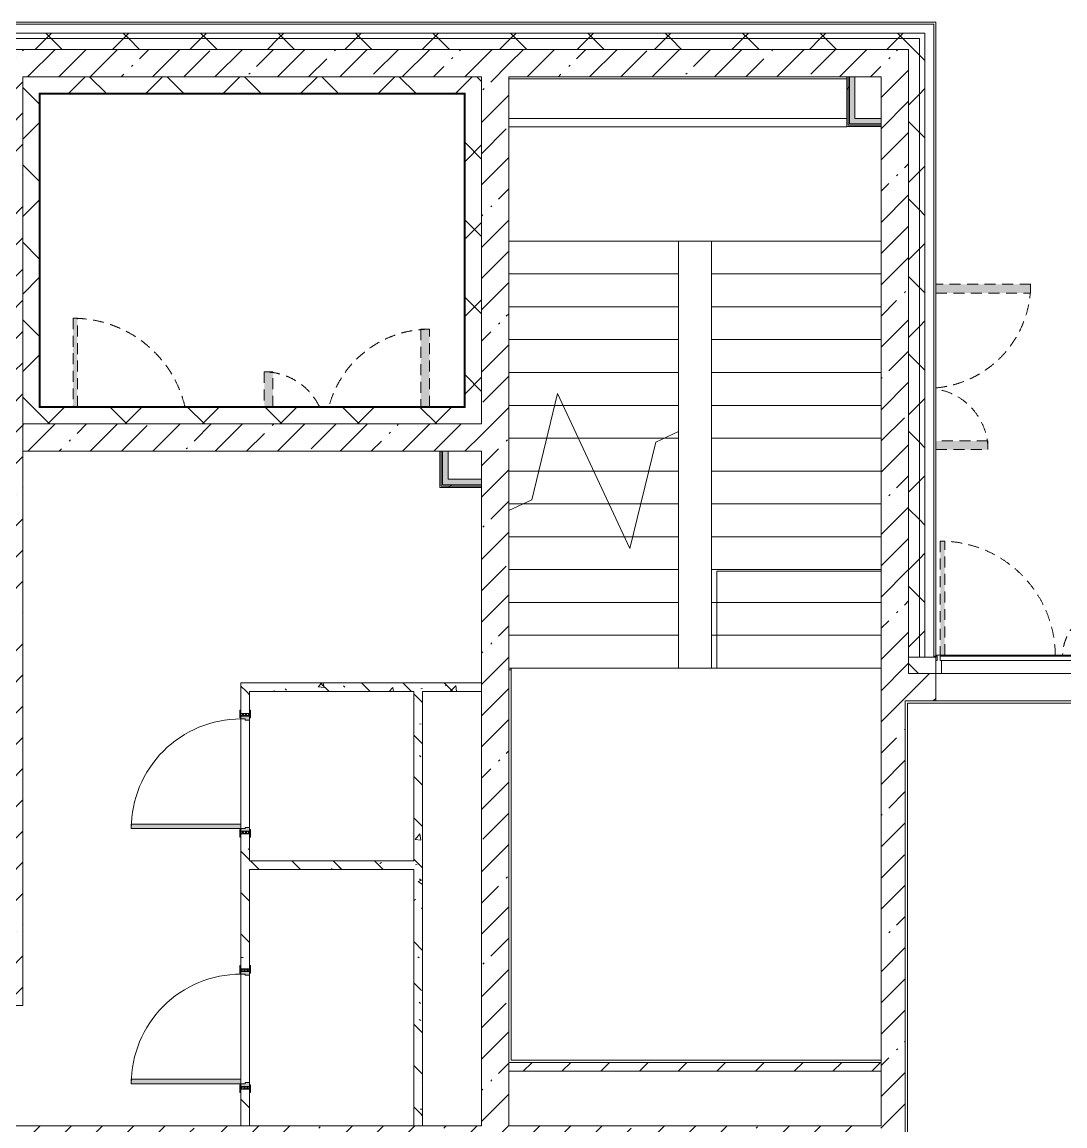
# Model space of a CAD drawing. Header units: millimetres. Extents: x 35147 to 231677, y -8553 to 29000.
# Drawn here: x 189631 to 199155, y 17270 to 27350 of the extents above; entities that cross this region are included whole.
import ezdxf

# ---------------------------------------------------------------- set-up
doc = ezdxf.new("R2010")
doc.units = ezdxf.units.MM
doc.linetypes.add('200_ШТРИХ__ш1_п0_6_', pattern=[160, 100, -60])
for name, color, linetype, lineweight in [('A-DETL-MBND-1', 7, '200_ШТРИХ__ш1_п0_6_', 9), ('A-GLAZ-2', 7, 'Continuous', 5), ('A-GLAZ-CWMG-2', 7, 'Continuous', 5), ('A-WALL', 7, 'Continuous', 9), ('A-WALL-2', 7, 'Continuous', 5), ('I-WALL-3', 7, 'Continuous', 5), ('S-STRS-3', 7, 'Continuous', 5), ('S-STRS-MBND-2', 7, 'Continuous', 5)]:
    doc.layers.add(name, color=color, linetype=linetype, lineweight=lineweight)
for name, color, linetype, lineweight, true_color in [('A-DOOR-2', 7, 'Continuous', 5, 0xaaaaaa), ('A-DOOR-3', 7, 'Continuous', 5, 0xe2e2e2), ('A-DOOR-FRAM-2', 7, 'Continuous', 5, 0xe2e2e2), ('A-DOOR-FRAM-3', 7, 'Continuous', 5, 0xaaaaaa), ('A-FLOR-1', 7, 'Continuous', 5, 0xaaaaaa), ('I-WALL-2', 7, 'Continuous', 9, 0xe7e7e7), ('I-WALL-5', 7, 'Continuous', 5, 0x787878)]:
    doc.layers.add(name, color=color, linetype=linetype, lineweight=lineweight, true_color=true_color)
pattern_1 = [(45, (104667.4, 0), (-353.5534, 353.5534), []), (135, (104667.4, 0), (-353.5534, -353.5534), [])]
pattern_2 = [(45, (104667.4, 0), (-285.1231, 285.1231), []), (45, (104952.5, 0), (-285.1231, 285.1231), [504.031, -100.806, 16.764, -84.042])]
pattern_3 = [(135, (104667.4, 0), (-377.1708, -377.1708), [533.4, -88.9, 17.78, -88.9]), (135, (104667.4, 376.94), (-377.1708, -377.1708), []), (50, (104667.4, 0), (637.6445, -55.7866), [66.675, -733.425]), (355, (104667.4, 0), (-123.3494, 668.699), [53.34, -586.74]), (100.451, (104720.5, -4.65), (514.299, 612.908), [56.665, -623.315]), (46.184, (104667.4, 177.8), (948.7764, -147.15), [100.012, -1100.137]), (96.636, (104746.45, 165.5), (830.909, 865.997), [84.998, -934.973]), (351.184, (104667.4, 177.8), (830.918, 865.988), [80.01, -880.11]), (21, (104756.3, 133.35), (530.6506, -357.9283), [66.675, -733.425]), (326, (104756.3, 133.35), (216.308, 644.6585), [53.34, -586.74]), (71.451, (104800.5, 103.5), (746.9596, 286.7243), [56.665, -623.315]), (37.5, (104667.39, 0), (10.81053, 295.9426), [16.764, -562.864, 16.764, -578.866, -588.962]), (37.5, (104667.39, 0), (10.81053, 295.9426), [-1175.258, 16.764, -572.198]), (7.5, (104667.4, 0), (233.8692, 350.6318), [16.764, -322.834, 16.764, -549.529, -224.472]), (7.5, (104667.4, 0), (233.8692, 350.6318), [-905.891, 16.764, -207.708]), (327.5, (104469.14, 0), (474.5678, -20.0513), [16.764, -205.486, 16.764, -676.656, -920.115]), (327.5, (104469.14, 0), (474.5678, -20.0513), [-915.67, 16.764, -903.351]), (317.5, (104380.24, 0), (518.4522, 88.9934), [16.764, -272.161, 16.764, -443.738, -653.415]), (317.5, (104380.24, 0), (518.4522, 88.9934), [-749.427, 16.764, -636.651])]
pattern_4 = [(45, (104667.4, 0), (-530.33, 530.33), []), (135, (104667.4, 0), (-530.33, -530.33), [])]

# ---------------------------------------------------------------- blocks, each defined once
blk = doc.blocks.new('110_Дверь_СКБ_2Ст_Внутренняя - ДН-7д_л__ ДОО_Дв_1450x2100h_Загрузочная_ Помещение холодильных камер-21737406-2_9_2_птичка')
at = {"layer": 'A-DETL-MBND-1'}
for points in [[(767.5, 283), (767.5, 990), (687.5, 990), (687.5, 283)], [(-662.5, 283), (-662.5, 600), (-742.5, 600), (-742.5, 283)]]:
    blk.add_hatch(color=256, dxfattribs=at).paths.add_polyline_path(points)
for p, q in [((767.5, 990), (687.5, 990)), ((687.5, 990), (687.5, 283)), ((767.5, 283), (767.5, 990)), ((-742.5, 600), (-742.5, 283)), ((-662.5, 600), (-742.5, 600)), ((-662.5, 283), (-662.5, 600))]:
    blk.add_line(p, q, dxfattribs=at)
for centre, radius, start, end in [((767.5, 40), 950, 90, 165), ((-742.5, 40), 560, 26.05405, 90)]:
    blk.add_arc(centre, radius, start, end, dxfattribs=at)
blk = doc.blocks.new('110_Дверь_СКБ_1Ст_Внутренняя1 - ДН-6д_ ДОО_Дв_1150x2100-24253098-2_9_2_птичка')
at = {"layer": 'A-DETL-MBND-1'}
blk.add_hatch(color=256, dxfattribs=at).paths.add_polyline_path([(-472.5, 283), (-472.5, 1090), (-512.5, 1090), (-512.5, 283)])
for p, q in [((-512.5, 1090), (-512.5, 283)), ((-472.5, 1090), (-512.5, 1090)), ((-472.5, 283), (-472.5, 1090))]:
    blk.add_line(p, q, dxfattribs=at)
blk.add_arc((-512.5, 40), 1050, 13.41257, 90, dxfattribs=at)
blk = doc.blocks.new('110_Дверь_СКБ_2Ст_Внутренняя - ДН-4д_ ДОО_Дв_1450x2100h_Лестничная клетка-23615437-2_9_2_птичка')
at = {"layer": 'A-DETL-MBND-1'}
for points in [[(-663, 990), (-743, 990), (-743, 125), (-663, 125), (-663, 279)], [(767, 125), (767, 600), (687, 600), (687, 125)]]:
    blk.add_hatch(color=256, dxfattribs=at).paths.add_polyline_path(points)
for p, q in [((-743, 990), (-743, 125)), ((-663, 990), (-743, 990)), ((-663, 125), (-663, 990)), ((767, 600), (687, 600)), ((687, 600), (687, 125)), ((767, 125), (767, 600))]:
    blk.add_line(p, q, dxfattribs=at)
for centre, radius, start, end in [((-743, 40), 950, 5.1855, 90), ((767, 40), 560, 90, 171.0757)]:
    blk.add_arc(centre, radius, start, end, dxfattribs=at)
blk = doc.blocks.new('110_Дверь_СКБ_1Ст_Внутренняя1 - Д-3 _п_ 1100x2100h_много всего-32422909-2_9_2_птичка')
at = {"layer": 'A-DOOR-2'}
h = blk.add_hatch(dxfattribs=at)
h.set_pattern_fill('FP_38', color=256, style=0, pattern_type=2)
h.set_pattern_definition([(135, (1751.41, 104.685), (-14.14214, -14.14214), []), (225, (1751.41, 104.685), (14.14214, -14.14214), [])])
h.paths.add_polyline_path([(537.5, -40), (562.5, -40), (562.5, 40), (537.5, 40)])
at = {"layer": 'A-DOOR-3'}
h = blk.add_hatch(color=256, dxfattribs=at)
h.paths.add_polyline_path([(-512.5, 40), (-512.5, -40), (-477.5, -40), (-477.5, 0), (-487.5, 0), (-487.5, 40)])
h.paths.add_polyline_path([(502.5, 0), (502.5, -40), (537.5, -40), (537.5, 40), (512.5, 40), (512.5, 0)])
at = {"layer": 'A-DOOR-FRAM-2'}
for points in [[(-487.5, 1040), (-487.5, 40), (-447.5, 40), (-447.5, 1040)], [(-567.5, 40), (-497.5, 40), (-497.5, 48), (-567.5, 48)], [(522.5, 40), (592.5, 40), (592.5, 48), (522.5, 48)], [(-567.5, -48), (-497.5, -48), (-497.5, -40), (-567.5, -40)], [(522.5, -48), (592.5, -48), (592.5, -40), (522.5, -40)]]:
    blk.add_hatch(color=256, dxfattribs=at).paths.add_polyline_path(points)
at = {"layer": 'A-DOOR-FRAM-3'}
h = blk.add_hatch(dxfattribs=at)
h.set_pattern_fill('FP_39', color=256, style=0, pattern_type=2)
h.set_pattern_definition([(45, (-371.384, 104.685), (-14.1421, 14.1421), []), (135, (-371.384, 104.685), (-14.1421, -14.1421), [])])
h.paths.add_polyline_path([(-537.5, 40), (-537.5, -40), (-512.5, -40), (-512.5, 40)])
at = {"layer": 'A-DOOR-2'}
for p, q in [((-487.5, 1040), (-487.5, 40)), ((-447.5, 1040), (-487.5, 1040)), ((-447.5, 40), (-447.5, 1040)), ((-487.5, 40), (-447.5, 40))]:
    blk.add_line(p, q, dxfattribs=at)
blk.add_arc((-487.5, 40), 1000, 360, 90, dxfattribs=at)
at = {"layer": 'A-DOOR-FRAM-3'}
for p, q in [((-497.5, 48), (-567.5, 48)), ((-567.5, 48), (-567.5, 40)), ((-567.5, 40), (-497.5, 40)), ((-512.5, 40), (-537.5, 40)), ((-537.5, 40), (-537.5, -40)), ((-487.5, 40), (-512.5, 40)), ((-512.5, 40), (-512.5, -40)), ((-512.5, -40), (-512.5, 40)), ((-497.5, 40), (-512.5, 40)), ((-512.5, 40), (-512.5, 39)), ((-512.5, 39), (-497.5, 39)), ((-497.5, 40), (-497.5, 48)), ((-497.5, 39), (-497.5, 40)), ((-487.5, 0), (-487.5, 40)), ((-477.5, 0), (-487.5, 0)), ((-477.5, -40), (-477.5, 0)), ((512.5, 0), (502.5, 0)), ((502.5, 0), (502.5, -40)), ((512.5, 40), (512.5, 0)), ((537.5, 40), (512.5, 40)), ((592.5, 48), (522.5, 48)), ((522.5, 48), (522.5, 40)), ((537.5, 40), (522.5, 40)), ((522.5, 40), (522.5, 39)), ((522.5, 40), (592.5, 40)), ((522.5, 39), (537.5, 39)), ((537.5, -40), (537.5, 40)), ((562.5, 40), (537.5, 40)), ((537.5, 40), (537.5, -40)), ((537.5, 39), (537.5, 40)), ((562.5, -40), (562.5, 40)), ((592.5, 40), (592.5, 48)), ((-497.5, -40), (-567.5, -40)), ((-567.5, -40), (-567.5, -48)), ((-567.5, -48), (-497.5, -48)), ((-537.5, -40), (-512.5, -40)), ((-497.5, -39), (-512.5, -39)), ((-512.5, -39), (-512.5, -40)), ((-512.5, -40), (-477.5, -40)), ((-512.5, -40), (-497.5, -40)), ((-497.5, -40), (-497.5, -39)), ((-497.5, -48), (-497.5, -40)), ((502.5, -40), (537.5, -40)), ((537.5, -39), (522.5, -39)), ((522.5, -39), (522.5, -40)), ((522.5, -40), (537.5, -40)), ((592.5, -40), (522.5, -40)), ((522.5, -40), (522.5, -48)), ((522.5, -48), (592.5, -48)), ((537.5, -40), (537.5, -39)), ((537.5, -40), (562.5, -40)), ((592.5, -48), (592.5, -40))]:
    blk.add_line(p, q, dxfattribs=at)
blk = doc.blocks.new('DRS_ДПУ_распашная__2Ст_Прямоугольная1 - ВН-4_ Нр_ДО_1500х2200 глухая-26741401-2_9_2_птичка')
at = {"layer": 'A-DETL-MBND-1'}
h = blk.add_hatch(color=256, dxfattribs=at)
h.paths.add_polyline_path([(-760, 10), (-730, 10), (-730, 1050), (-770, 1050), (-770, 10)])
h.paths.add_polyline_path([(-760, 0), (-760, 10), (-770, 0)])
h = blk.add_hatch(color=256, dxfattribs=at)
h.paths.add_polyline_path([(760, 0), (770, 0), (760, 10)])
h.paths.add_polyline_path([(770, 10), (770, 423), (730, 423), (735, 10), (760, 10)])
for p, q in [((-770, 1050), (-770, 10)), ((-730, 1050), (-770, 1050)), ((-730, 10), (-730, 1050)), ((770, 423), (730, 423)), ((730, 423), (730, 10)), ((770, 10), (770, 423))]:
    blk.add_line(p, q, dxfattribs=at)
for centre, radius, start, end in [((-770, 0), 1050, 0.552, 90), ((770, 0), 423, 90, 178.6103)]:
    blk.add_arc(centre, radius, start, end, dxfattribs=at)
blk = doc.blocks.new('Прямоугольный импост - Импост структурный с накладкой - 170мм-23713232-2_9_2_птичка')
at = {"layer": 'A-DETL-MBND-1'}
blk.add_line((0, 0), (-10, 0), dxfattribs=at)
blk = doc.blocks.new('Прямоугольный импост - Импост структурный с накладкой - 170мм-22874499-2_9_2_птичка')
at = {"layer": 'A-GLAZ-CWMG-2'}
for p, q in [((0, 160), (-50, 160)), ((-50, 160), (-50, 40)), ((0, 40), (0, 160)), ((-50, 40), (-40, 40)), ((-40, 0), (-50, 0)), ((-50, 0), (-50, -10)), ((-40, 40), (-40, 0)), ((-10, 0), (-10, 40)), ((-10, 40), (0, 40)), ((0, 0), (-10, 0)), ((0, -10), (0, 0)), ((-50, -10), (0, -10))]:
    blk.add_line(p, q, dxfattribs=at)
blk = doc.blocks.new('PNS_Панель прямоугольная1 - Нр_Стекло - 40мм-22959730-2_9_2_птичка')
at = {"layer": 'A-GLAZ-2'}
for p, q in [((-770, 0), (770, 0)), ((770, 0), (-770, 0)), ((-760, -40), (760, -40))]:
    blk.add_line(p, q, dxfattribs=at)
blk = doc.blocks.new('Прямоугольный импост - Импост структурный с накладкой - 170мм-22855553-2_9_2_птичка')
at = {"layer": 'A-GLAZ-CWMG-2'}
for p, q in [((93360, 21560), (93360, 21570)), ((93360, 21570), (94880, 21570)), ((94880, 21570), (94880, 21560)), ((93360, 21400), (94880, 21400))]:
    blk.add_line(p, q, dxfattribs=at)
blk = doc.blocks.new('Зашивка приборов отопления33 - Зашивка приборов отопления-33324347-2_9_2_птичка')
at = {"layer": 'A-WALL-2'}
for p, q in [((124366, 19499), (121281, 19499)), ((121281, 19136), (124366, 19136)), ((124366, 19136), (121281, 19136)), ((121281, 19061), (124366, 19061))]:
    blk.add_line(p, q, dxfattribs=at)

msp = doc.modelspace()

# ---------------------------------------------------------------- hatches: boundary and pattern name
at = {"layer": 'A-WALL-2'}
h = msp.add_hatch(dxfattribs=at)
h.set_pattern_fill('FP_84', color=256, style=0, pattern_type=2)
h.set_pattern_definition(pattern_1)
h.paths.add_polyline_path([(193493.6, 27200), (197827.4, 27200), (197827.4, 27250), (189527.4, 27250), (189527.4, 27200), (192566.1, 27200)])
h = msp.add_hatch(dxfattribs=at)
h.set_pattern_fill('FP_84', color=256, style=0, pattern_type=2)
h.set_pattern_definition(pattern_1)
h.paths.add_polyline_path([(197877.4, 21550), (197877.4, 27250), (197827.4, 27250), (197827.4, 21550)])
h = msp.add_hatch(dxfattribs=at)
h.set_pattern_fill('FP_84', color=256, style=0, pattern_type=2)
h.set_pattern_definition(pattern_1)
h.paths.add_polyline_path([(197727.4, 27100), (197727.4, 27200), (189527.4, 27200), (189527.4, 27100), (197203.7, 27100)])
h = msp.add_hatch(dxfattribs=at)
h.set_pattern_fill('FP_84', color=256, style=0, pattern_type=2)
h.set_pattern_definition(pattern_1)
h.paths.add_polyline_path([(197827.4, 21550), (197827.4, 27200), (197727.4, 27200), (197727.4, 21550)])
h = msp.add_hatch(dxfattribs=at)
h.set_pattern_fill('FP_84', color=256, style=0, pattern_type=2)
h.set_pattern_definition(pattern_1)
h.paths.add_polyline_path([(189787.4, 23680), (189783.5, 26850), (189637.4, 26850), (189637.4, 23680), (189783.5, 23680)])
h = msp.add_hatch(dxfattribs=at)
h.set_pattern_fill('FP_84', color=256, style=0, pattern_type=2)
h.set_pattern_definition(pattern_1)
h.paths.add_polyline_path([(192566.1, 26700), (193677.4, 26700), (193677.4, 26850), (189787.4, 26850), (189790.4, 26700), (190711.1, 26700)])
h = msp.add_hatch(dxfattribs=at)
h.set_pattern_fill('FP_84', color=256, style=0, pattern_type=2)
h.set_pattern_definition(pattern_1)
h.paths.add_polyline_path([(193827.4, 23680), (193827.4, 26850), (193677.4, 26850), (193677.4, 23680)])
h = msp.add_hatch(dxfattribs=at)
h.set_pattern_fill('FP_84', color=256, style=0, pattern_type=2)
h.set_pattern_definition(pattern_1)
h.paths.add_polyline_path([(193677.4, 23680), (193674.4, 23830), (189787.4, 23830), (189787.4, 23680), (193669.4, 23680)])
h = msp.add_hatch(dxfattribs=at)
h.set_pattern_fill('FP_84', color=256, style=0, pattern_type=2)
h.set_pattern_definition(pattern_1)
h.paths.add_polyline_path([(229897.4, 21400), (229897.4, 21550), (224817.6, 21550), (224817.6, 21400), (229747.4, 21400)])
h.paths.add_polyline_path([(223917.6, 21400), (223917.6, 21550), (222567.8, 21550), (222567.8, 21400), (223174.3, 21400)])
h.paths.add_polyline_path([(211116.5, 21400), (211517.8, 21400), (211517.8, 21550), (210217.6, 21550), (210217.6, 21400), (210717.4, 21400)])
h.paths.add_polyline_path([(213717.8, 21400), (213717.8, 21550), (212417.8, 21550), (212417.8, 21400), (212971.5, 21400)])
h.paths.add_polyline_path([(214617.8, 21400), (215917.4, 21400), (215917.4, 21550), (214617.8, 21550)])
h.paths.add_polyline_path([(220767.8, 21400), (221667.8, 21400), (221667.8, 21550), (220267.8, 21550), (220267.8, 21400), (220391.7, 21400)])
h.paths.add_polyline_path([(216817.4, 21400), (217967.8, 21400), (217967.8, 21550), (216817.4, 21550)])
h.paths.add_polyline_path([(204623.9, 21400), (205817.4, 21400), (205817.4, 21550), (201277.4, 21550), (201277.4, 21400), (203696.3, 21400)])
h.paths.add_polyline_path([(206717.4, 21400), (207917.6, 21400), (207917.6, 21550), (206717.4, 21550)])
h.paths.add_polyline_path([(197977.4, 21400), (197977.4, 21550), (197727.4, 21550), (197727.4, 21400)])
at = {"layer": 'I-WALL-2'}
for points in [[(197237.4, 26420), (197237.4, 26850), (197187.4, 26850), (197187.4, 26420), (197203.7, 26420)], [(197477.4, 26420), (197477.4, 26470), (197237.4, 26470), (197237.4, 26420)], [(193522.4, 23125), (193522.4, 23430), (193472.4, 23430), (193472.4, 23125), (193493.6, 23125)], [(193827.4, 23125), (193827.4, 23175), (193522.4, 23175), (193522.4, 23125)]]:
    msp.add_hatch(color=256, dxfattribs=at).paths.add_polyline_path(points)
at = {"layer": 'I-WALL-3'}
h = msp.add_hatch(dxfattribs=at)
h.set_pattern_fill('FP_92', color=256, style=0, pattern_type=2)
h.set_pattern_definition(pattern_2)
h.paths.add_polyline_path([(189637.4, 18370), (189637.4, 27100), (189527.4, 27100), (189527.4, 18370)])
h = msp.add_hatch(dxfattribs=at)
h.set_pattern_fill('FP_92', color=256, style=0, pattern_type=2)
h.set_pattern_definition(pattern_2)
h.paths.add_polyline_path([(193827.4, 26850), (193827.4, 27100), (189637.4, 27100), (189637.4, 26850), (193677.4, 26850)])
h = msp.add_hatch(dxfattribs=at)
h.set_pattern_fill('FP_92', color=256, style=0, pattern_type=2)
h.set_pattern_definition(pattern_2)
h.paths.add_polyline_path([(193827.4, 17270), (194077.4, 17270), (194077.4, 27100), (193827.4, 27100), (193827.4, 18162.4)])
h = msp.add_hatch(dxfattribs=at)
h.set_pattern_fill('FP_92', color=256, style=0, pattern_type=2)
h.set_pattern_definition(pattern_2)
h.paths.add_polyline_path([(196276.2, 26850), (197477.4, 26850), (197477.4, 27100), (194077.4, 27100), (194077.4, 26850), (194421.1, 26850)])
h = msp.add_hatch(dxfattribs=at)
h.set_pattern_fill('FP_92', color=256, style=0, pattern_type=2)
h.set_pattern_definition(pattern_2)
h.paths.add_polyline_path([(197697.4, 21550), (197727.4, 21558), (197727.4, 27100), (197477.4, 27100), (197477.4, 21550), (197667.5, 21550)])
h.paths.add_polyline_path([(197727.4, 21400), (197727.4, 21550), (197697.4, 21550), (197697.4, 21400)])
h = msp.add_hatch(dxfattribs=at)
h.set_pattern_fill('FP_184', color=256, style=0, pattern_type=2)
h.set_pattern_definition(pattern_4)
h.paths.add_polyline_path([(197174.9, 26395), (197174.9, 26850), (197162.4, 26850), (197162.4, 26395)])
h = msp.add_hatch(dxfattribs=at)
h.set_pattern_fill('FP_184', color=256, style=0, pattern_type=2)
h.set_pattern_definition(pattern_4)
h.paths.add_polyline_path([(197187.4, 26407.5), (197187.4, 26850), (197174.9, 26850), (197174.9, 26407.5)])
h = msp.add_hatch(dxfattribs=at)
h.set_pattern_fill('FP_92', color=256, style=0, pattern_type=2)
h.set_pattern_definition(pattern_2)
h.paths.add_polyline_path([(193827.4, 23430), (193827.4, 23680), (189637.4, 23680), (189637.4, 23430), (193522.4, 23430)])
h = msp.add_hatch(dxfattribs=at)
h.set_pattern_fill('FP_184', color=256, style=0, pattern_type=2)
h.set_pattern_definition(pattern_4)
h.paths.add_polyline_path([(193459.9, 23100), (193827.4, 23100), (193827.4, 23112.5), (193459.9, 23112.5)])
h = msp.add_hatch(dxfattribs=at)
h.set_pattern_fill('FP_184', color=256, style=0, pattern_type=2)
h.set_pattern_definition(pattern_4)
h.paths.add_polyline_path([(193827.4, 23112.5), (193827.4, 23125), (193472.4, 23125), (193472.4, 23112.5), (193522.4, 23112.5)])
h = msp.add_hatch(dxfattribs=at)
h.set_pattern_fill('FP_92', color=256, style=0, pattern_type=2)
h.set_pattern_definition(pattern_2)
h.paths.add_polyline_path([(197667.4, 13400), (197697.4, 13400), (197697.4, 13620), (197667.4, 13620), (197667.5, 13628), (197697.4, 13628), (197697.4, 21550), (197477.4, 21550), (197477.4, 13400)])
h = msp.add_hatch(dxfattribs=at)
h.set_pattern_fill('FP_92', color=256, style=0, pattern_type=2)
h.set_pattern_definition(pattern_2)
h.paths.add_polyline_path([(205247.4, 21150), (205247.4, 21400), (201277.4, 21400), (201277.4, 21150), (204987.4, 21150)])
h.paths.add_polyline_path([(197977.4, 21150), (197977.4, 21400), (197697.4, 21400), (197697.4, 21150)])
h = msp.add_hatch(dxfattribs=at)
h.set_pattern_fill('FP_96', color=256, style=0, pattern_type=2)
h.set_pattern_definition([(45, (104667.4, 0), (-176.7767, 176.7767), [])])
h.paths.add_polyline_path([(197477.4, 17770), (197477.4, 17850), (194077.4, 17850), (194077.4, 17770), (196276.2, 17770)])
h = msp.add_hatch(dxfattribs=at)
h.set_pattern_fill('FP_92', color=256, style=0, pattern_type=2)
h.set_pattern_definition(pattern_2)
h.paths.add_polyline_path([(189637.4, 16300), (189637.4, 17270), (189527.4, 17270), (189527.4, 16300)])
h = msp.add_hatch(dxfattribs=at)
h.set_pattern_fill('FP_92', color=256, style=0, pattern_type=2)
h.set_pattern_definition(pattern_2)
h.paths.add_polyline_path([(190937.4, 17050), (191157.4, 17050), (191157.4, 17270), (189637.4, 17270), (189637.4, 17050), (190711.1, 17050)])
h = msp.add_hatch(dxfattribs=at)
h.set_pattern_fill('FP_92', color=256, style=0, pattern_type=2)
h.set_pattern_definition(pattern_2)
h.paths.add_polyline_path([(197477.4, 17050), (197477.4, 17270), (191157.4, 17270), (191157.4, 17050), (196276.2, 17050)])
at = {"layer": 'I-WALL-5'}
h = msp.add_hatch(dxfattribs=at)
h.set_pattern_fill('FP_101', color=256, style=0, pattern_type=2)
h.set_pattern_definition(pattern_3)
h.paths.add_polyline_path([(193827.4, 21235.8), (193827.4, 21315.8), (191629.1, 21315.8), (191629.1, 21235.8), (193289.1, 21235.8)])
h = msp.add_hatch(dxfattribs=at)
h.set_pattern_fill('FP_101', color=256, style=0, pattern_type=2)
h.set_pattern_definition(pattern_3)
h.paths.add_polyline_path([(191629.1, 17270), (191709.1, 17270), (191709.1, 17605.4), (191629.1, 17605.4), (191629.1, 17575.4)])
h.paths.add_polyline_path([(191629.1, 18705.4), (191709.1, 18705.4), (191709.1, 19935.8), (191629.1, 19935.8), (191629.1, 18735.4)])
h.paths.add_polyline_path([(191709.1, 21035.8), (191709.1, 21235.8), (191629.1, 21235.8), (191629.1, 21035.8)])
h = msp.add_hatch(dxfattribs=at)
h.set_pattern_fill('FP_101', color=256, style=0, pattern_type=2)
h.set_pattern_definition(pattern_3)
h.paths.add_polyline_path([(193289.1, 16180), (193289.1, 17050), (193209.1, 17050), (193209.1, 16180)])
h.paths.add_polyline_path([(193289.1, 17270), (193289.1, 21235.8), (193209.1, 21235.8), (193209.1, 17270)])
h = msp.add_hatch(dxfattribs=at)
h.set_pattern_fill('FP_101', color=256, style=0, pattern_type=2)
h.set_pattern_definition(pattern_3)
h.paths.add_polyline_path([(193209.1, 19610), (193209.1, 19690), (191709.1, 19690), (191709.1, 19610), (192566.1, 19610)])

# ---------------------------------------------------------------- linework, layer by layer
at = {"layer": 'A-FLOR-1'}
for p, q in [((197477.4, 22335), (195977.4, 22335)), ((195977.4, 22335), (195977.4, 21450)), ((194098.4, 21435), (194077.4, 21435)), ((194098.4, 21450), (194098.4, 17871)), ((197477.4, 21450), (195627.4, 21450)), ((197717.4, 21130), (197717.4, 13628)), ((199847.4, 21130), (197717.4, 21130)), ((199847.4, 21150), (197977.4, 21150)), ((194098.4, 17871), (197477.4, 17871))]:
    msp.add_line(p, q, dxfattribs=at)
at = {"layer": 'A-WALL'}
for p, q in [((197957.4, 27330), (185017.4, 27330)), ((197957.4, 21550), (197957.4, 27330)), ((197877.4, 27250), (185017.4, 27250)), ((197877.4, 21550), (197877.4, 27250)), ((197827.4, 27200), (185017.4, 27200)), ((197827.4, 21550), (197827.4, 27200)), ((197727.4, 27100), (197727.4, 21400)), ((189637.4, 26850), (189795.4, 26850)), ((193669.4, 26850), (193827.4, 26850)), ((193827.4, 23680), (193827.4, 26850)), ((197174.9, 26407.5), (197174.9, 26850)), ((197187.4, 26420), (197187.4, 26850)), ((189787.4, 23830), (189787.4, 26700)), ((189787.4, 26700), (193677.4, 26700)), ((189790.4, 23833), (189790.4, 26697)), ((189790.4, 26697), (193674.4, 26697)), ((193674.4, 26697), (193674.4, 23833)), ((193677.4, 26700), (193677.4, 23830)), ((197477.4, 26420), (197187.4, 26420)), ((197477.4, 26395), (197477.4, 26470)), ((197477.4, 26407.5), (197174.9, 26407.5)), ((189787.4, 23830), (193677.4, 23830)), ((189790.4, 23833), (193674.4, 23833)), ((193522.4, 23430), (193447.4, 23430)), ((193459.9, 23112.5), (193459.9, 23430)), ((193472.4, 23125), (193472.4, 23430)), ((193827.4, 23112.5), (193459.9, 23112.5)), ((193827.4, 23125), (193472.4, 23125)), ((193827.4, 23100), (193827.4, 23175)), ((197477.4, 21550), (197477.4, 21150)), ((197977.4, 21550), (197727.4, 21550)), ((197957.4, 21558), (197977.4, 21558)), ((197977.4, 21553), (197957.4, 21553)), ((197727.4, 21400), (197977.4, 21400)), ((193827.4, 21235.8), (193827.4, 21315.8)), ((194077.4, 17850), (194077.4, 17770)), ((197477.4, 17770), (197477.4, 17850)), ((191629.1, 17270), (191709.1, 17270)), ((193209.1, 17270), (193289.1, 17270))]:
    msp.add_line(p, q, dxfattribs=at)
at = {"layer": 'A-WALL-2'}
for p, q in [((197977.4, 27350), (181007.4, 27350)), ((197977.4, 21400), (197977.4, 27350)), ((188867.4, 27100), (197727.4, 27100)), ((189795.4, 23838), (189795.4, 26692)), ((189795.4, 26692), (193669.4, 26692)), ((193669.4, 26692), (193669.4, 23838)), ((193669.4, 23838), (189795.4, 23838)), ((189637.4, 23680), (193827.4, 23680))]:
    msp.add_line(p, q, dxfattribs=at)
at = {"layer": 'I-WALL-3'}
for p, q in [((197727.4, 27100), (193827.4, 27100)), ((189637.4, 18370), (189637.4, 26850)), ((189795.4, 26850), (193669.4, 26850)), ((194077.4, 17850), (194077.4, 26850)), ((194077.4, 26850), (197477.4, 26850)), ((197162.4, 26850), (197162.4, 26395)), ((197237.4, 26470), (197237.4, 26850)), ((197477.4, 26850), (197477.4, 26470)), ((197477.4, 26470), (197237.4, 26470)), ((197162.4, 26395), (197477.4, 26395)), ((197477.4, 26395), (197477.4, 17850)), ((189637.4, 23430), (193447.4, 23430)), ((193447.4, 23430), (193447.4, 23100)), ((193522.4, 23430), (193827.4, 23430)), ((193522.4, 23175), (193522.4, 23430)), ((193827.4, 23430), (193827.4, 23175)), ((193447.4, 23100), (193827.4, 23100)), ((193827.4, 23175), (193522.4, 23175)), ((193827.4, 23100), (193827.4, 21315.8)), ((197977.4, 21150), (197977.4, 21400)), ((193827.4, 21315.8), (191629.1, 21315.8)), ((191629.1, 21315.8), (191629.1, 21065.8)), ((191709.1, 21235.8), (193209.1, 21235.8)), ((191709.1, 21065.8), (191709.1, 21235.8)), ((193209.1, 21235.8), (193209.1, 19690)), ((193289.1, 21235.8), (193827.4, 21235.8)), ((193289.1, 17270), (193289.1, 21235.8)), ((193827.4, 21235.8), (193827.4, 17270)), ((197697.4, 13628), (197697.4, 21150)), ((197697.4, 21150), (197977.4, 21150)), ((191629.1, 20025.8), (191629.1, 20985.8)), ((191709.1, 20975.8), (191709.1, 19995.8)), ((191629.1, 19905.8), (191629.1, 18735.4)), ((191709.1, 19690), (191709.1, 19905.8)), ((193209.1, 19690), (191709.1, 19690)), ((191709.1, 18735.4), (191709.1, 19610)), ((191709.1, 19610), (193209.1, 19610)), ((193209.1, 19610), (193209.1, 17270)), ((191629.1, 17695.4), (191629.1, 18655.4)), ((191709.1, 18645.4), (191709.1, 17665.4)), ((189417.4, 18370), (189637.4, 18370)), ((197477.4, 17850), (194077.4, 17850)), ((194077.4, 17270), (194077.4, 17770)), ((194077.4, 17770), (197477.4, 17770)), ((197477.4, 17770), (197477.4, 17270)), ((191629.1, 17575.4), (191629.1, 17270)), ((191709.1, 17270), (191709.1, 17575.4)), ((191629.1, 17270), (189417.4, 17270)), ((193209.1, 17270), (191709.1, 17270)), ((193827.4, 17270), (193289.1, 17270)), ((197477.4, 17270), (194077.4, 17270))]:
    msp.add_line(p, q, dxfattribs=at)
at = {"layer": 'S-STRS-3'}
for p, q in [((194077.4, 25350), (195627.4, 25350)), ((194077.4, 25350), (195627.4, 25350)), ((195627.4, 25350), (195927.4, 25350)), ((195627.4, 25050), (195627.4, 25350)), ((197477.4, 25350), (195927.4, 25350)), ((195927.4, 25350), (195927.4, 25050)), ((197477.4, 25350), (195927.4, 25350)), ((194077.4, 25050), (195627.4, 25050)), ((194077.4, 25050), (195627.4, 25050)), ((195627.4, 24750), (195627.4, 25050)), ((195927.4, 25050), (195927.4, 24750)), ((197477.4, 25050), (195927.4, 25050)), ((197477.4, 25050), (195927.4, 25050)), ((194077.4, 24750), (195627.4, 24750)), ((194077.4, 24750), (195627.4, 24750)), ((195627.4, 24450), (195627.4, 24750)), ((195927.4, 24750), (195927.4, 24450)), ((197477.4, 24750), (195927.4, 24750)), ((197477.4, 24750), (195927.4, 24750)), ((194077.4, 24450), (195627.4, 24450)), ((194077.4, 24450), (195627.4, 24450)), ((195627.4, 24150), (195627.4, 24450)), ((195927.4, 24450), (195927.4, 24150)), ((197477.4, 24450), (195927.4, 24450)), ((197477.4, 24450), (195927.4, 24450)), ((194077.4, 24150), (195627.4, 24150)), ((194077.4, 24150), (195627.4, 24150)), ((195627.4, 23850), (195627.4, 24150)), ((195927.4, 24150), (195927.4, 23850)), ((197477.4, 24150), (195927.4, 24150)), ((197477.4, 24150), (195927.4, 24150)), ((194077.4, 23850), (194496, 23850)), ((194077.4, 23850), (194496, 23850)), ((194496, 23850), (194572.6, 23850)), ((194496, 23850), (194572.6, 23850)), ((194572.6, 23850), (195627.4, 23850)), ((194572.6, 23850), (195627.4, 23850)), ((195627.4, 23611.4), (195627.4, 23850)), ((195927.4, 23850), (195927.4, 23550)), ((197477.4, 23850), (195927.4, 23850)), ((197477.4, 23850), (195927.4, 23850)), ((195627.4, 23550), (195627.4, 23611.4)), ((194077.4, 23550), (194421.1, 23550)), ((194077.4, 23550), (194421.1, 23550)), ((194423, 23550), (194712.5, 23550)), ((194423, 23550), (194712.5, 23550)), ((194712.5, 23550), (195495.7, 23550)), ((194712.5, 23550), (195495.7, 23550)), ((195495.7, 23550), (195627.4, 23550)), ((195495.7, 23550), (195627.4, 23550)), ((195627.4, 23250), (195627.4, 23550)), ((195927.4, 23550), (195927.4, 23250)), ((197477.4, 23550), (195927.4, 23550)), ((197477.4, 23550), (195927.4, 23550)), ((194077.4, 23250), (194350.1, 23250)), ((194077.4, 23250), (194350.1, 23250)), ((194350.1, 23250), (194852.4, 23250)), ((194350.1, 23250), (194852.4, 23250)), ((194852.4, 23250), (195354.6, 23250)), ((194852.4, 23250), (195354.6, 23250)), ((195354.6, 23250), (195627.4, 23250)), ((195354.6, 23250), (195627.4, 23250)), ((195627.4, 22950), (195627.4, 23250)), ((195927.4, 23250), (195927.4, 22950)), ((197477.4, 23250), (195927.4, 23250)), ((197477.4, 23250), (195927.4, 23250)), ((194077.4, 22950), (194209, 22950)), ((194077.4, 22950), (194209, 22950)), ((194209, 22950), (194992.3, 22950)), ((194209, 22950), (194992.3, 22950)), ((194992.3, 22950), (195281.7, 22950)), ((194992.3, 22950), (195281.7, 22950)), ((195281.7, 22950), (195627.4, 22950)), ((195281.7, 22950), (195627.4, 22950)), ((195627.4, 22650), (195627.4, 22950)), ((195927.4, 22950), (195927.4, 22650)), ((197477.4, 22950), (195927.4, 22950)), ((197477.4, 22950), (195927.4, 22950)), ((194077.4, 22650), (195132.2, 22650)), ((194077.4, 22650), (195132.2, 22650)), ((195132.2, 22650), (195208.8, 22650)), ((195132.2, 22650), (195208.8, 22650)), ((195208.8, 22650), (195627.4, 22650)), ((195208.8, 22650), (195627.4, 22650)), ((195627.4, 22350), (195627.4, 22650)), ((195927.4, 22650), (195927.4, 22350)), ((197477.4, 22650), (195927.4, 22650)), ((197477.4, 22650), (195927.4, 22650)), ((194077.4, 22350), (195627.4, 22350)), ((194077.4, 22350), (195627.4, 22350)), ((195627.4, 22050), (195627.4, 22350)), ((197477.4, 22350), (195927.4, 22350)), ((194077.4, 22050), (195627.4, 22050)), ((194077.4, 22050), (195627.4, 22050)), ((195627.4, 21750), (195627.4, 22050)), ((194077.4, 21750), (195627.4, 21750)), ((194077.4, 21750), (195627.4, 21750)), ((195627.4, 21450), (195627.4, 21750)), ((194077.4, 21450), (195627.4, 21450)), ((194077.4, 21450), (195627.4, 21450))]:
    msp.add_line(p, q, dxfattribs=at)
at = {"layer": 'S-STRS-MBND-2'}
for p, q in [((194077.4, 26850), (194077.4, 25350)), ((197477.4, 26850), (194077.4, 26850)), ((197477.4, 25350), (197477.4, 26850)), ((194077.4, 25350), (195627.4, 25350)), ((194077.4, 23550), (194077.4, 25350)), ((194077.4, 25350), (195627.4, 25350)), ((195627.4, 25350), (195927.4, 25350)), ((195627.4, 23611.4), (195627.4, 25350)), ((197477.4, 25350), (195927.4, 25350)), ((195927.4, 25350), (195927.4, 21450)), ((197477.4, 25350), (195927.4, 25350)), ((197477.4, 25350), (197477.4, 21450)), ((194077.4, 25050), (195627.4, 25050)), ((194077.4, 25050), (195627.4, 25050)), ((197477.4, 25050), (195927.4, 25050)), ((197477.4, 25050), (195927.4, 25050)), ((194077.4, 24750), (195627.4, 24750)), ((194077.4, 24750), (195627.4, 24750)), ((197477.4, 24750), (195927.4, 24750)), ((197477.4, 24750), (195927.4, 24750)), ((194077.4, 24450), (195627.4, 24450)), ((194077.4, 24450), (195627.4, 24450)), ((197477.4, 24450), (195927.4, 24450)), ((197477.4, 24450), (195927.4, 24450)), ((194077.4, 24150), (195627.4, 24150)), ((194077.4, 24150), (195627.4, 24150)), ((197477.4, 24150), (195927.4, 24150)), ((197477.4, 24150), (195927.4, 24150)), ((194522.2, 23958.1), (194285.9, 22985.9)), ((195182.6, 22541.9), (194522.2, 23958.1)), ((194077.4, 23850), (194496, 23850)), ((194077.4, 23850), (194496, 23850)), ((194572.6, 23850), (195627.4, 23850)), ((194572.6, 23850), (195627.4, 23850)), ((197477.4, 23850), (195927.4, 23850)), ((197477.4, 23850), (195927.4, 23850)), ((195627.4, 23611.4), (195418.8, 23514.1)), ((194077.4, 23550), (194423, 23550)), ((194077.4, 23550), (194423, 23550)), ((194712.5, 23550), (195495.7, 23550)), ((194712.5, 23550), (195495.7, 23550)), ((195418.8, 23514.1), (195182.6, 22541.9)), ((197477.4, 23550), (195927.4, 23550)), ((197477.4, 23550), (195927.4, 23550)), ((194077.4, 23250), (194350.1, 23250)), ((194077.4, 23250), (194350.1, 23250)), ((194852.4, 23250), (195354.6, 23250)), ((194852.4, 23250), (195354.6, 23250)), ((197477.4, 23250), (195927.4, 23250)), ((197477.4, 23250), (195927.4, 23250)), ((194285.9, 22985.9), (194077.4, 22888.6)), ((194077.4, 22950), (194209, 22950)), ((194077.4, 22950), (194209, 22950)), ((194992.3, 22950), (195281.7, 22950)), ((194992.3, 22950), (195281.7, 22950)), ((197477.4, 22950), (195927.4, 22950)), ((197477.4, 22950), (195927.4, 22950)), ((195132.2, 22650), (195208.8, 22650)), ((195132.2, 22650), (195208.8, 22650)), ((197477.4, 22650), (195927.4, 22650)), ((197477.4, 22650), (195927.4, 22650)), ((197477.4, 22350), (195927.4, 22350)), ((197477.4, 22350), (195927.4, 22350)), ((197477.4, 22050), (195927.4, 22050)), ((197477.4, 22050), (195927.4, 22050)), ((197477.4, 21750), (195927.4, 21750)), ((197477.4, 21750), (195927.4, 21750)), ((197477.4, 21450), (195927.4, 21450))]:
    msp.add_line(p, q, dxfattribs=at)

# ---------------------------------------------------------------- block references
at = {"layer": 'A-DETL-MBND-1'}
for name, p, rotation in [('110_Дверь_СКБ_2Ст_Внутренняя - ДН-4д_ ДОО_Дв_1450x2100h_Лестничная клетка-23615437-2_9_2_птичка', (197852.4, 24212.5), 269.9999999999998), ('Прямоугольный импост - Импост структурный с накладкой - 170мм-23713232-2_9_2_птичка', (197977.4, 21560), 180)]:
    msp.add_blockref(name, p, dxfattribs=dict(at, rotation=rotation))
for name, p in [('110_Дверь_СКБ_1Ст_Внутренняя1 - ДН-6д_ ДОО_Дв_1150x2100-24253098-2_9_2_птичка', (190609.9, 23555)), ('110_Дверь_СКБ_2Ст_Внутренняя - ДН-7д_л__ ДОО_Дв_1450x2100h_Загрузочная_ Помещение холодильных камер-21737406-2_9_2_птичка', (192584.9, 23555)), ('DRS_ДПУ_распашная__2Ст_Прямоугольная1 - ВН-4_ Нр_ДО_1500х2200 глухая-26741401-2_9_2_птичка', (198787.4, 21560))]:
    msp.add_blockref(name, p, dxfattribs=at)
at = {"layer": 'A-DOOR-2', "rotation": 90}
for p in [(191669.1, 20473.3), (191669.1, 18142.9)]:
    msp.add_blockref('110_Дверь_СКБ_1Ст_Внутренняя1 - Д-3 _п_ 1100x2100h_много всего-32422909-2_9_2_птичка', p, dxfattribs=at)
at = {"layer": 'A-GLAZ-2'}
msp.add_blockref('PNS_Панель прямоугольная1 - Нр_Стекло - 40мм-22959730-2_9_2_птичка', (198787.4, 21560), dxfattribs=at)
at = {"layer": 'A-GLAZ-CWMG-2', "rotation": 180}
msp.add_blockref('Прямоугольный импост - Импост структурный с накладкой - 170мм-22874499-2_9_2_птичка', (197977.4, 21560), dxfattribs=at)
at = {"layer": 'A-GLAZ-CWMG-2'}
msp.add_blockref('Прямоугольный импост - Импост структурный с накладкой - 170мм-22855553-2_9_2_птичка', (104667.4, 0), dxfattribs=at)
at = {"layer": 'A-WALL-2'}
msp.add_blockref('Зашивка приборов отопления33 - Зашивка приборов отопления-33324347-2_9_2_птичка', (72796.5, 7333.7), dxfattribs=at)

doc.saveas('drawing.dxf')
